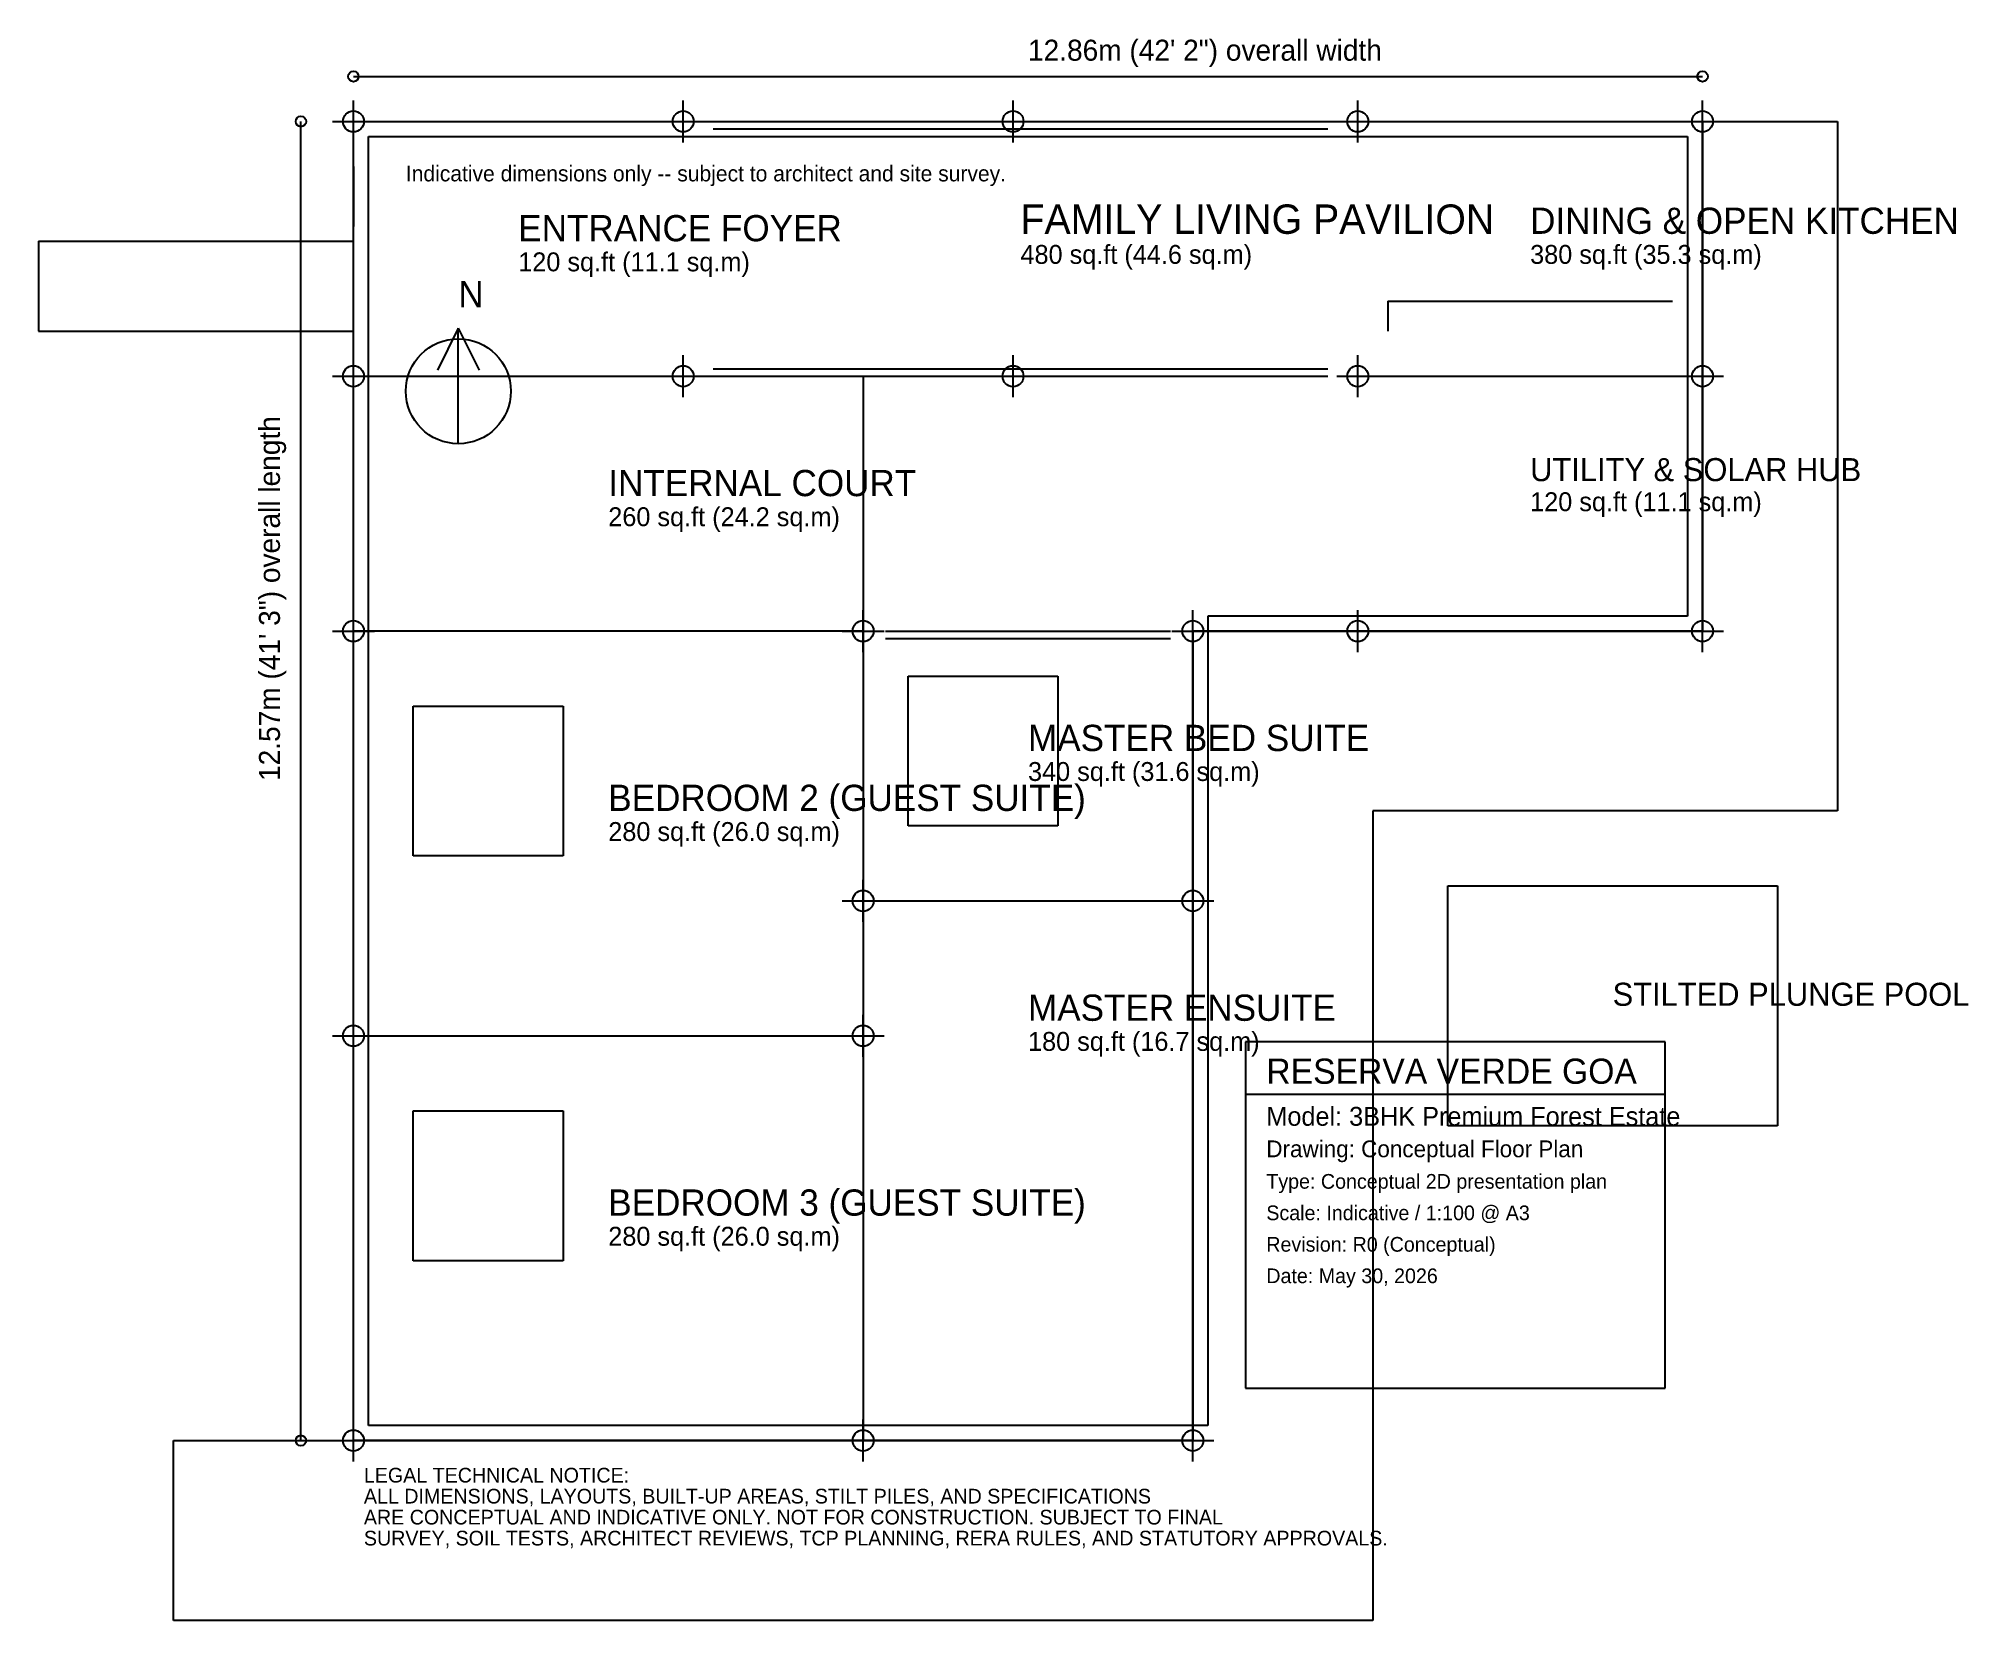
# Model space of a CAD drawing. Extents: x -3 to 15.4, y -1.7 to 13.4.
import ezdxf

# ---------------------------------------------------------------- set-up
doc = ezdxf.new("R2010")
doc.units = 0
for name, color, linetype in [('A-DECK', 30, 'CONTINUOUS'), ('A-DIMS', 8, 'CONTINUOUS'), ('A-DISCLAIMER', 8, 'CONTINUOUS'), ('A-FURN', 9, 'CONTINUOUS'), ('A-KITCHEN', 40, 'CONTINUOUS'), ('A-LANDSCAPE', 62, 'CONTINUOUS'), ('A-NORTH', 7, 'CONTINUOUS'), ('A-PATH', 22, 'CONTINUOUS'), ('A-STILT', 1, 'CONTINUOUS'), ('A-TEXT', 7, 'CONTINUOUS'), ('A-WALL-EXT', 3, 'CONTINUOUS'), ('A-WALL-INT', 4, 'CONTINUOUS'), ('A-WET', 140, 'CONTINUOUS'), ('A-WINDOW', 5, 'CONTINUOUS')]:
    doc.layers.add(name, color=color, linetype=linetype)

msp = doc.modelspace()

# ---------------------------------------------------------------- linework, layer by layer
at = {"layer": 'A-DECK'}
for p, q in [((12.857, 7.714), (12.857, 12.571)), ((12.857, 12.571), (14.143, 12.571)), ((14.143, 12.571), (14.143, 6)), ((8, 0), (8, 7.714)), ((8, 7.714), (12.857, 7.714)), ((14.143, 6), (9.714, 6)), ((9.714, 6), (9.714, -1.714)), ((-1.714, 0), (8, 0)), ((-1.714, -1.714), (-1.714, 0)), ((9.714, -1.714), (-1.714, -1.714))]:
    msp.add_line(p, q, dxfattribs=at)
at = {"layer": 'A-DIMS'}
for p, q in [((0, 13), (12.857, 13)), ((-0.5, 0), (-0.5, 12.571))]:
    msp.add_line(p, q, dxfattribs=at)
for centre in [(0, 13), (12.857, 13), (-0.5, 12.571), (-0.5, 0)]:
    msp.add_circle(centre, 0.05, dxfattribs=at)
at = {"layer": 'A-FURN'}
for p, q in [((5.286, 7.286), (6.714, 7.286)), ((5.286, 5.857), (5.286, 7.286)), ((6.714, 7.286), (6.714, 5.857)), ((0.571, 7), (2, 7)), ((0.571, 5.571), (0.571, 7)), ((2, 7), (2, 5.571)), ((6.714, 5.857), (5.286, 5.857)), ((2, 5.571), (0.571, 5.571)), ((0.571, 3.143), (2, 3.143)), ((0.571, 1.714), (0.571, 3.143)), ((2, 3.143), (2, 1.714)), ((2, 1.714), (0.571, 1.714))]:
    msp.add_line(p, q, dxfattribs=at)
at = {"layer": 'A-KITCHEN'}
for q in [(12.571, 10.857), (9.857, 10.571)]:
    msp.add_line((9.857, 10.857), q, dxfattribs=at)
at = {"layer": 'A-LANDSCAPE'}
for p, q in [((0, 10.143), (4.857, 10.143)), ((0, 7.714), (0, 10.143)), ((4.857, 10.143), (4.857, 7.714)), ((4.857, 7.714), (0, 7.714))]:
    msp.add_line(p, q, dxfattribs=at)
at = {"layer": 'A-NORTH'}
for p, q in [((1, 10.6), (0.8, 10.2)), ((1, 9.5), (1, 10.6)), ((1, 10.6), (1.2, 10.2))]:
    msp.add_line(p, q, dxfattribs=at)
msp.add_circle((1, 10), 0.5, dxfattribs=at)
at = {"layer": 'A-PATH'}
for p, q in [((-3, 11.429), (0, 11.429)), ((-3, 11.429), (-3, 10.571)), ((-3, 10.571), (0, 10.571))]:
    msp.add_line(p, q, dxfattribs=at)
at = {"layer": 'A-STILT'}
for p, q in [((0, 12.371), (0, 12.771)), ((3.143, 12.371), (3.143, 12.771)), ((6.286, 12.371), (6.286, 12.771)), ((9.571, 12.371), (9.571, 12.771)), ((12.857, 12.371), (12.857, 12.771)), ((-0.2, 12.571), (0.2, 12.571)), ((2.943, 12.571), (3.343, 12.571)), ((6.086, 12.571), (6.486, 12.571)), ((9.371, 12.571), (9.771, 12.571)), ((12.657, 12.571), (13.057, 12.571)), ((0, 9.943), (0, 10.343)), ((3.143, 9.943), (3.143, 10.343)), ((6.286, 9.943), (6.286, 10.343)), ((9.571, 9.943), (9.571, 10.343)), ((12.857, 9.943), (12.857, 10.343)), ((-0.2, 10.143), (0.2, 10.143)), ((2.943, 10.143), (3.343, 10.143)), ((6.086, 10.143), (6.486, 10.143)), ((9.371, 10.143), (9.771, 10.143)), ((12.657, 10.143), (13.057, 10.143)), ((0, 7.514), (0, 7.914)), ((4.857, 7.514), (4.857, 7.914)), ((8, 7.514), (8, 7.914)), ((9.571, 7.514), (9.571, 7.914)), ((12.857, 7.514), (12.857, 7.914)), ((-0.2, 7.714), (0.2, 7.714)), ((4.657, 7.714), (5.057, 7.714)), ((7.8, 7.714), (8.2, 7.714)), ((9.371, 7.714), (9.771, 7.714)), ((12.657, 7.714), (13.057, 7.714)), ((4.857, 4.943), (4.857, 5.343)), ((8, 4.943), (8, 5.343)), ((4.657, 5.143), (5.057, 5.143)), ((7.8, 5.143), (8.2, 5.143)), ((0, 3.657), (0, 4.057)), ((4.857, 3.657), (4.857, 4.057)), ((-0.2, 3.857), (0.2, 3.857)), ((4.657, 3.857), (5.057, 3.857)), ((0, -0.2), (0, 0.2)), ((4.857, -0.2), (4.857, 0.2)), ((8, -0.2), (8, 0.2)), ((-0.2, 0), (0.2, 0)), ((4.657, 0), (5.057, 0)), ((7.8, 0), (8.2, 0))]:
    msp.add_line(p, q, dxfattribs=at)
for centre in [(0, 12.571), (3.143, 12.571), (6.286, 12.571), (9.571, 12.571), (12.857, 12.571), (0, 10.143), (3.143, 10.143), (6.286, 10.143), (9.571, 10.143), (12.857, 10.143), (0, 7.714), (4.857, 7.714), (8, 7.714), (9.571, 7.714), (12.857, 7.714), (4.857, 5.143), (8, 5.143), (0, 3.857), (4.857, 3.857), (0, 0), (4.857, 0), (8, 0)]:
    msp.add_circle(centre, 0.1, dxfattribs=at)
at = {"layer": 'A-TEXT'}
for p, q in [((12.5, 3.8), (8.5, 3.8)), ((8.5, 3.8), (8.5, 0.5)), ((12.5, 0.5), (12.5, 3.8)), ((8.5, 3.3), (12.5, 3.3)), ((8.5, 0.5), (12.5, 0.5))]:
    msp.add_line(p, q, dxfattribs=at)
at = {"layer": 'A-WALL-EXT'}
for p, q in [((0, 12.571), (12.857, 12.571)), ((0, 0), (0, 12.571)), ((12.857, 12.571), (12.857, 7.714)), ((0.143, 12.429), (12.714, 12.429)), ((0.143, 0.143), (0.143, 12.429)), ((12.714, 12.429), (12.714, 7.857)), ((12.714, 7.857), (8.143, 7.857)), ((8.143, 7.857), (8.143, 0.143)), ((12.857, 7.714), (8, 7.714)), ((8, 7.714), (8, 0)), ((8, 0), (0, 0)), ((8.143, 0.143), (0.143, 0.143))]:
    msp.add_line(p, q, dxfattribs=at)
at = {"layer": 'A-WALL-INT'}
for p, q in [((9.571, 10.143), (12.857, 10.143)), ((4.857, 7.714), (4.857, 0)), ((4.857, 5.143), (8, 5.143)), ((0, 3.857), (4.857, 3.857))]:
    msp.add_line(p, q, dxfattribs=at)
at = {"layer": 'A-WET'}
for p, q in [((10.429, 5.286), (13.571, 5.286)), ((10.429, 3), (10.429, 5.286)), ((13.571, 5.286), (13.571, 3)), ((13.571, 3), (10.429, 3))]:
    msp.add_line(p, q, dxfattribs=at)
at = {"layer": 'A-WINDOW'}
for p, q in [((3.429, 12.571), (9.286, 12.571)), ((3.429, 12.5), (9.286, 12.5)), ((0, 12.143), (0, 11.571)), ((3.429, 10.214), (9.286, 10.214)), ((3.429, 10.143), (9.286, 10.143)), ((5.071, 7.714), (7.786, 7.714)), ((5.071, 7.643), (7.786, 7.643))]:
    msp.add_line(p, q, dxfattribs=at)

# ---------------------------------------------------------------- texts
at = {"layer": 'A-DIMS'}
for s, height, p in [('12.86m (42\' 2") overall width', 0.2, (6.429, 13.15)), ('Indicative dimensions only -- subject to architect and site survey.', 0.15, (0.5, 12))]:
    msp.add_text(s, height=height, dxfattribs=at).set_placement(p)
msp.add_text('12.57m (41\' 3") overall length', height=0.2, rotation=90, dxfattribs=at).set_placement((-0.7, 6.286))
at = {"layer": 'A-DISCLAIMER'}
for s, p in [('LEGAL TECHNICAL NOTICE:', (0.1, -0.4)), ('ALL DIMENSIONS, LAYOUTS, BUILT-UP AREAS, STILT PILES, AND SPECIFICATIONS', (0.1, -0.6)), ('ARE CONCEPTUAL AND INDICATIVE ONLY. NOT FOR CONSTRUCTION. SUBJECT TO FINAL', (0.1, -0.8)), ('SURVEY, SOIL TESTS, ARCHITECT REVIEWS, TCP PLANNING, RERA RULES, AND STATUTORY APPROVALS.', (0.1, -1))]:
    msp.add_text(s, height=0.14, dxfattribs=at).set_placement(p)
at = {"layer": 'A-NORTH'}
msp.add_text('N', height=0.25, dxfattribs=at).set_placement((1, 10.8))
at = {"layer": 'A-TEXT'}
for s, height, p in [('FAMILY LIVING PAVILION', 0.28, (6.357, 11.5)), ('ENTRANCE FOYER', 0.25, (1.571, 11.429)), ('DINING & OPEN KITCHEN', 0.25, (11.214, 11.5)), ('480 sq.ft (44.6 sq.m)', 0.18, (6.357, 11.214)), ('380 sq.ft (35.3 sq.m)', 0.18, (11.214, 11.214)), ('120 sq.ft (11.1 sq.m)', 0.18, (1.571, 11.143)), ('INTERNAL COURT', 0.25, (2.429, 9)), ('UTILITY & SOLAR HUB', 0.22, (11.214, 9.143)), ('120 sq.ft (11.1 sq.m)', 0.18, (11.214, 8.857)), ('260 sq.ft (24.2 sq.m)', 0.18, (2.429, 8.714)), ('MASTER BED SUITE', 0.25, (6.429, 6.571)), ('340 sq.ft (31.6 sq.m)', 0.18, (6.429, 6.286)), ('BEDROOM 2 (GUEST SUITE)', 0.25, (2.429, 6)), ('280 sq.ft (26.0 sq.m)', 0.18, (2.429, 5.714)), ('MASTER ENSUITE', 0.25, (6.429, 4)), ('STILTED PLUNGE POOL', 0.22, (12, 4.143)), ('180 sq.ft (16.7 sq.m)', 0.18, (6.429, 3.714)), ('RESERVA VERDE GOA', 0.24, (8.7, 3.4)), ('Model: 3BHK Premium Forest Estate', 0.18, (8.7, 3)), ('Drawing: Conceptual Floor Plan', 0.16, (8.7, 2.7)), ('BEDROOM 3 (GUEST SUITE)', 0.25, (2.429, 2.143)), ('Type: Conceptual 2D presentation plan', 0.14, (8.7, 2.4)), ('Scale: Indicative / 1:100 @ A3', 0.14, (8.7, 2.1)), ('280 sq.ft (26.0 sq.m)', 0.18, (2.429, 1.857)), ('Revision: R0 (Conceptual)', 0.14, (8.7, 1.8)), ('Date: May 30, 2026', 0.14, (8.7, 1.5))]:
    msp.add_text(s, height=height, dxfattribs=at).set_placement(p)

doc.saveas('drawing.dxf')
